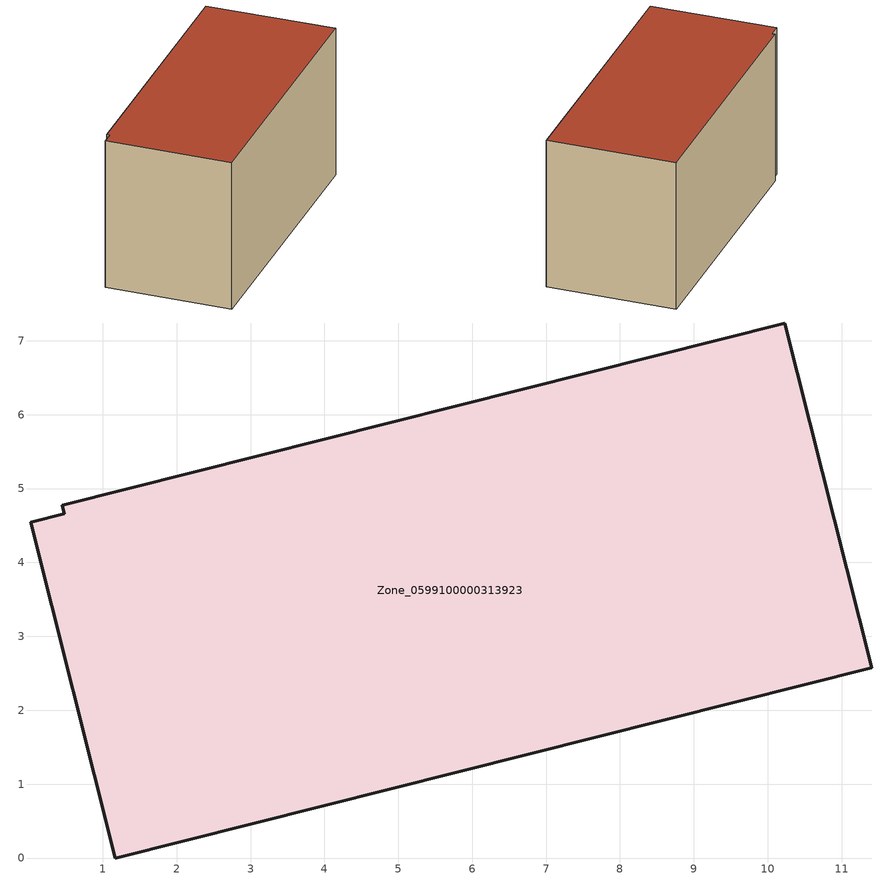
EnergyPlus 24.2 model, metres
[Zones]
Zone_0599100000313923
 floor ground (C_G): 0.03,4.54 0.48,4.66 0.45,4.77 10.23,7.24 11.4,2.57 1.17,0 z0
 wall outside (C_F): 11.4,2.57 10.23,7.24 0.45,4.77 0.48,4.66 0.03,4.54 1.17,0 11.4,2.57 z0:5.78
 roof outside (C_R): 0.48,4.66 0.03,4.54 1.17,0 11.4,2.57 10.23,7.24 0.45,4.77 z5.78
[BUILDING]
Pand.0599100000313923: North Axis=0; Terrain=City; Loads Convergence Tolerance Value=0.04; Temperature Convergence Tolerance Value=0.4; Solar Distribution=FullExterior; Maximum Number of Warmup Days=25; Minimum Number of Warmup Days=1
[Site:Location]
Rotterdam.The.Hague.AP_ZH_NLD Design_Conditions: Latitude=51.96; Longitude=4.45; Time Zone=1; Elevation=-4.5
[SITE:GROUNDTEMPERATURE:BUILDINGSURFACE]
18, 18, 18, 18, 18, 18, 18, 18, 18, 18, 18, 18
[MATERIAL] Thermal Absorptance=0.9; Solar Absorptance=0.7; Visible Absorptance=0.7
Name | Roughness | Thickness | Conductivity | Density | Specific Heat
G.TI.1992-2005 | MediumSmooth | 0.15 | 0.06 | 540 | 1210
F.TI.1992-2005 | Rough | 0.3 | 0.12 | 1920 | 840
R.TI.1992-2005 | MediumRough | 0.2 | 0.08 | 1500 | 1000
[CONSTRUCTION]
C_G: G.TI.1992-2005
C_F: F.TI.1992-2005
C_R: R.TI.1992-2005
[ZONE]
Zone_0599100000313923: Type=1; Multiplier=1; Ceiling Height=Autocalculate; Volume=Autocalculate; Floor Area=autocalculate; Part of Total Floor Area=Yes
[ZONEINFILTRATION:DESIGNFLOWRATE]
Infil_Zone_0599100000313923: Zone or ZoneList or Space or SpaceList=Zone_0599100000313923; Schedule=AlwaysOn; Design Flow Rate Calculation Method=Flow/Area; Flow Rate per Floor Area=0.0015; Constant Term Coefficient=1; Temperature Term Coefficient=0; Velocity Term Coefficient=0; Velocity Squared Term Coefficient=0
[HVACTEMPLATE:ZONE:IDEALLOADSAIRSYSTEM]
Zone_0599100000313923: Maximum Heating Supply Air Temperature=50; Minimum Cooling Supply Air Temperature=13; Maximum Heating Supply Air Humidity Ratio=0.0156; Minimum Cooling Supply Air Humidity Ratio=0.0077; Heating Limit=NoLimit; Cooling Limit=NoLimit; Dehumidification Control Type=ConstantSensibleHeatRatio; Cooling Sensible Heat Ratio=0.7; Dehumidification Setpoint=60; Humidification Control Type=None; Humidification Setpoint=30; Outdoor Air Method=None; Outdoor Air Flow Rate per Person=0.00944; Outdoor Air Flow Rate per Zone Floor Area=0; Outdoor Air Flow Rate per Zone=0; Demand Controlled Ventilation Type=None; Outdoor Air Economizer Type=NoEconomizer; Heat Recovery Type=None; Sensible Heat Recovery Effectiveness=0.7; Latent Heat Recovery Effectiveness=0.65
[ZONECONTROL:THERMOSTAT]
ThermostatControl_Zone_0599100000313923: Zone or ZoneList=Zone_0599100000313923; Control Type Schedule=DualSetpointControlType; Control 1=Thermostat_Zone_0599100000313923; Temperature Difference Between Cutout And Setpoint=0
[THERMOSTATSETPOINT:DUALSETPOINT]
Thermostat_Zone_0599100000313923: Heating Setpoint Temperature Schedule=HeatingSetpoint_Zone_0599100000313923; Cooling Setpoint Temperature Schedule=CoolingSetpoint_Zone_0599100000313923
[SCHEDULE:COMPACT]
HeatingSetpoint_Zone_0599100000313923: Through: 12/31, For: AllDays, Until: 24:00, 21
CoolingSetpoint_Zone_0599100000313923: Through: 12/31, For: AllDays, Until: 24:00, 24
DualSetpointControlType: Through: 12/31, For: AllDays, Until: 24:00, 4
AlwaysOn: Through: 12/31, For: AllDays, Until: 24:00, 1
